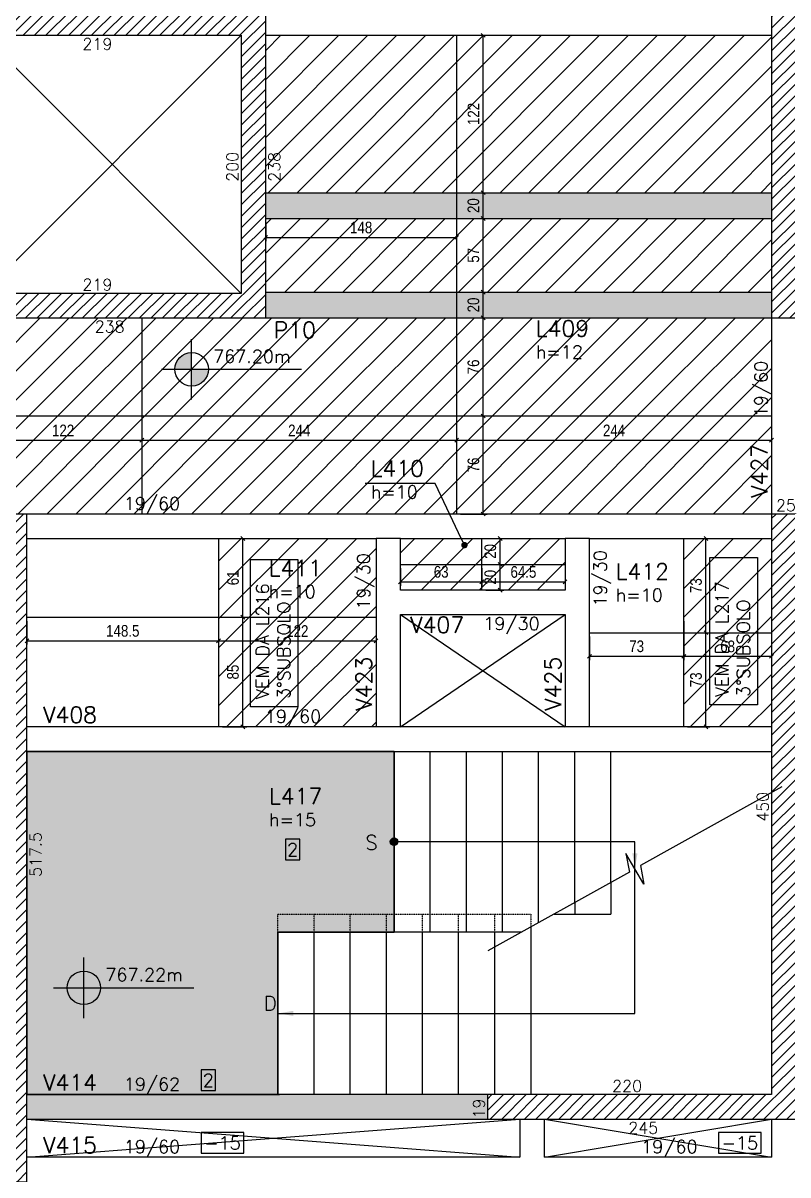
# Model space of a CAD drawing. Extents: x 1860 to 9314, y -614 to 3837.
# Drawn here: x 3631 to 4224, y 1354 to 2247 of the extents above; entities that cross this region are included whole.
import ezdxf
from ezdxf import colors
from ezdxf.entities.mleader import LeaderData, LeaderLine
from ezdxf.enums import TextEntityAlignment as Align
from ezdxf.math import Vec2, Vec3

# ---------------------------------------------------------------- set-up
doc = ezdxf.new("R2010")
doc.units = 0
doc.linetypes.add('DASHED', pattern=[0.75, 0.5, -0.25])
for name, color, linetype in [('COTA', 241, 'Continuous'), ('F-AUX', 2, 'Continuous'), ('F-AUX-RED', 1, 'Continuous'), ('F-COTAS', 106, 'Continuous'), ('F-DESNIVEL-1', 254, 'Continuous'), ('F-ESC-PROJ', 1, 'Continuous'), ('F-ESCADAS', 2, 'Continuous'), ('F-LAJES', 3, 'Continuous'), ('F-LAJES-DIM', 2, 'Continuous'), ('F-LAJES-NOME', 4, 'Continuous'), ('F-NÍVEL-PLANTA', 2, 'Continuous'), ('F-PILARES-DIM', 172, 'Continuous'), ('F-PILARES-HACH', 174, 'Continuous'), ('F-PILARES-NOME', 170, 'Continuous'), ('F-PILARES-S', 170, 'Continuous'), ('F-PILARES-V', 170, 'Continuous'), ('F-TEXTO', 6, 'Continuous'), ('F-TEXTO-YELLOW', 2, 'Continuous'), ('F-VIGAS', 3, 'Continuous'), ('F-VIGAS-DIM', 2, 'Continuous'), ('F-VIGAS-NOME', 4, 'Continuous'), ('F-VÃO', 1, 'Continuous'), ('Painéis', 200, 'Continuous')]:
    doc.layers.add(name, color=color, linetype=linetype)
doc.layers.add('F-DESNIVEL-3', color=254, linetype='Continuous', true_color=0xd5c7ff)
doc.layers.add('Hachura', color=251, linetype='Continuous', lineweight=9)
doc.styles.add('5385-ARQ-PB-BAS-PLA-TER-TORRE-A-106-TXT$0$R60-75', font='romans.shx', dxfattribs={"height": 0.1125})
doc.styles.add('COTA TECNICA-50', font='techl___.ttf', dxfattribs={"height": 9})
doc.styles.add('MCP', font='romans.shx')
doc.styles.add('ROMANS', font='romans.shx')
doc.styles.get("Standard").update_dxf_attribs({"font": 'arial.ttf'})
doc.dimstyles.new('COTA PAINEL-50', dxfattribs={"dimtxt": 9, "dimasz": 3, "dimexe": 3, "dimexo": 3, "dimgap": 3, "dimtad": 1, "dimdec": 1, "dimzin": 12, "dimdsep": 46, "dimtxsty": 'COTA TECNICA-50', "dimblk1": 'OBLIQUE', "dimblk2": 'OBLIQUE', "dimsah": 1, "dimcen": 0.9, "dimclrd": 4, "dimclre": 4, "dimclrt": 240, "dimadec": 1, "dimazin": 3, "dimtfac": 1, "dimtdec": 1, "dimtmove": 0, "dimatfit": 3, "dimfxl": 1, "dimtolj": 1, "dimtzin": 12, "dimarcsym": 0})
pattern_1 = [(45, (3615.476, 1372.732), (-4.419417, 4.419417), [])]

# ---------------------------------------------------------------- blocks, each defined once
blk = doc.blocks.new('*U215')
at = {"layer": 'F-LAJES-DIM', "color": 1}
blk.add_lwpolyline([(0, 0), (11, 0), (11, 16), (0, 16)], close=True, dxfattribs=at)
at = {"layer": 'F-LAJES-DIM', "style": 'MCP'}
blk.add_attdef('DIM', text='', height=10, dxfattribs=at).set_placement((5.5, 8), align=Align.MIDDLE_CENTER)
blk = doc.blocks.new('*U15')
at = {"layer": 'F-VIGAS-DIM', "color": 1}
blk.add_lwpolyline([(0, 0), (33, 0), (33, 16), (0, 16)], close=True, dxfattribs=at)
at = {"layer": 'F-VIGAS-DIM', "style": 'MCP'}
blk.add_attdef('DIM', text='', height=10, dxfattribs=at).set_placement((16.5, 8), align=Align.MIDDLE_CENTER)
blk = doc.blocks.new('*U204')
at = {"layer": 'F-VIGAS-DIM', "color": 1}
blk.add_lwpolyline([(0, 0), (11, 0), (11, 16), (0, 16)], close=True, dxfattribs=at)
at = {"layer": 'F-VIGAS-DIM', "style": 'MCP'}
blk.add_attdef('DIM', text='', height=10, dxfattribs=at).set_placement((5.5, 8), align=Align.MIDDLE_CENTER)
blk = doc.blocks.new('Nível - Planta')
at = {"layer": 'F-NÍVEL-PLANTA'}
h = blk.add_hatch(color=71, dxfattribs=at)
h.paths.add_polyline_path([(0, 0), (0, 0.26, 0.414214), (-0.26, 0)])
h.paths.add_polyline_path([(0.26, 0), (0, 0), (0, -0.26, 0.414214)])
for p, q in [((0, -0.469), (0, 0.469)), ((-0.469, 0), (1.704, 0))]:
    blk.add_line(p, q, dxfattribs=at)
blk.add_circle((0, 0), 0.26, dxfattribs=at)
at = {"layer": 'F-TEXTO', "color": 3, "style": 'MCP'}
blk.add_attdef('NÍVEL', (0.333, 0.102), '', height=0.2, dxfattribs=at)
blk = doc.blocks.new('_Dot')
at = {"color": 0, "linetype": 'ByBlock', "lineweight": -2}
blk.add_line((-0.5, 0), (-1, 0), dxfattribs=at)
at = {"color": 0, "linetype": 'ByBlock', "const_width": 0.5}
blk.add_lwpolyline([(-0.25, 0, 1), (0.25, 0, 1)], format="xyb", close=True, dxfattribs=at)
blk = doc.blocks.new('A$C17F06F62')
at = {"layer": 'F-AUX'}
h = blk.add_hatch(color=1, dxfattribs=at)
edge = h.paths.add_edge_path()
edge.add_arc((-72.5, 205.5), 3, 0, 360)
at = {"layer": 'F-AUX', "color": 1}
for points in [[(228.03, 248.11), (118.46, 187.04), (121.09, 172.66), (107.21, 196.37), (109.83, 181.98), (0.26, 120.91)], [(-162.5, 72.5), (114.15, 72.5), (114.15, 205.5), (-72.5, 205.5)]]:
    blk.add_lwpolyline(points, dxfattribs=at)
blk.add_circle((-72.5, 205.5), 3, dxfattribs=at)
for points in [[(112.15, 196.51), (114.15, 184.51), (116.15, 196.51)], [(-150.5, 70.5), (-162.5, 72.5), (-150.5, 74.5)]]:
    blk.add_solid(points, dxfattribs=at)
at = {"layer": 'F-ESC-PROJ', "linetype": 'DASHED', "ltscale": 0.25}
for p, q in [((-134.5, 149.5), (33.5, 149.5)), ((33.5, 149.5), (33.5, 139.44))]:
    blk.add_line(p, q, dxfattribs=at)
for points in [[(-162.5, 135.5), (-162.5, 149.5)], [(-162.5, 149.5), (-134.5, 149.5)], [(-134.5, 135.5), (-134.5, 149.5)], [(-106.5, 135.5), (-106.5, 149.5)], [(-78.5, 135.5), (-78.5, 149.5)], [(-50.5, 135.5), (-50.5, 149.5)], [(-22.5, 135.5), (-22.5, 149.5)], [(5.5, 135.5), (5.5, 149.5)]]:
    blk.add_lwpolyline(points, dxfattribs=at)
at = {"layer": 'F-ESCADAS', "linetype": 'Continuous'}
for p, q in [((-72.5, 135.5), (-72.5, 275.5)), ((-44.5, 135.5), (-44.5, 275.5)), ((-16.5, 135.5), (-16.5, 275.5)), ((11.5, 135.5), (11.5, 275.5)), ((39.5, 142.78), (39.5, 275.5)), ((67.5, 158.39), (67.5, 275.5)), ((95.5, 174), (95.5, 275.5))]:
    blk.add_line(p, q, dxfattribs=at)
for points in [[(95.5, 174), (95.5, 149.5)], [(67.5, 158.39), (67.5, 149.5)], [(51.55, 149.5), (95.5, 149.5)], [(-162.5, 9.5), (-162.5, 135.5)], [(26.43, 135.5), (-161.4, 135.5)], [(-134.5, 9.5), (-134.5, 135.5)], [(-106.5, 9.5), (-106.5, 135.5)], [(-78.5, 9.5), (-78.5, 135.5)], [(-50.5, 9.5), (-50.5, 135.5)], [(-22.5, 9.5), (-22.5, 135.5)], [(5.5, 9.5), (5.5, 135.5)], [(33.5, 139.44), (33.5, 9.5)]]:
    blk.add_lwpolyline(points, dxfattribs=at)
at = {"layer": 'F-TEXTO-YELLOW', "char_height": 11.25, "width": 61.3796, "style": '5385-ARQ-PB-BAS-PLA-TER-TORRE-A-106-TXT$0$R60-75'}
for s, insert, attachment_point in [('S', (-94.82, 210.53), 1), ('D', (-163.4, 85.95), 3)]:
    blk.add_mtext(s, dxfattribs=dict(at, insert=insert, attachment_point=attachment_point))
blk = doc.blocks.new('_Oblique')
at = {"color": 0, "linetype": 'ByBlock', "lineweight": -2}
blk.add_line((-0.5, -0.5), (0.5, 0.5), dxfattribs=at)
blk = doc.blocks.new('*D278')
at = {"layer": 'COTA', "color": 4, "lineweight": -2, "transparency": 16777216}
for p, q in [((3601.48, 1954.23), (3601.48, 1920.43)), ((3723.48, 1939.23), (3723.48, 1920.43)), ((3601.48, 1923.43), (3723.48, 1923.43))]:
    blk.add_line(p, q, dxfattribs=at)
at = {"layer": 'Defpoints', "color": 0, "transparency": 16777216}
for p in [(3601.48, 1957.23), (3723.48, 1942.23), (3723.48, 1923.43)]:
    blk.add_point(p, dxfattribs=at)
at = {"layer": 'COTA', "color": 4, "lineweight": -2, "transparency": 16777216, "xscale": 3, "yscale": 3, "zscale": 3, "rotation": 180}
blk.add_blockref('_Oblique', (3601.48, 1923.43), dxfattribs=at)
at = {"layer": 'COTA', "color": 4, "lineweight": -2, "transparency": 16777216, "xscale": 3, "yscale": 3, "zscale": 3}
blk.add_blockref('_Oblique', (3723.48, 1923.43), dxfattribs=at)
at = {"layer": 'COTA', "color": 240, "transparency": 16777216, "insert": (3662.48, 1930.99), "char_height": 9, "attachment_point": 5, "style": 'COTA TECNICA-50'}
blk.add_mtext('\\A1;122', dxfattribs=at)
blk = doc.blocks.new('*D279')
at = {"layer": 'COTA', "color": 4, "lineweight": -2, "transparency": 16777216}
for p, q in [((3723.48, 1939.23), (3723.48, 1920.43)), ((3967.48, 1939.23), (3967.48, 1920.43)), ((3723.48, 1923.43), (3967.48, 1923.43))]:
    blk.add_line(p, q, dxfattribs=at)
at = {"layer": 'Defpoints', "color": 0, "transparency": 16777216}
for p in [(3723.48, 1942.23), (3967.48, 1942.23), (3967.48, 1923.43)]:
    blk.add_point(p, dxfattribs=at)
at = {"layer": 'COTA', "color": 4, "lineweight": -2, "transparency": 16777216, "xscale": 3, "yscale": 3, "zscale": 3, "rotation": 180}
blk.add_blockref('_Oblique', (3723.48, 1923.43), dxfattribs=at)
at = {"layer": 'COTA', "color": 4, "lineweight": -2, "transparency": 16777216, "xscale": 3, "yscale": 3, "zscale": 3}
blk.add_blockref('_Oblique', (3967.48, 1923.43), dxfattribs=at)
at = {"layer": 'COTA', "color": 240, "transparency": 16777216, "insert": (3845.48, 1931), "char_height": 9, "attachment_point": 5, "style": 'COTA TECNICA-50'}
blk.add_mtext('\\A1;244', dxfattribs=at)
blk = doc.blocks.new('*D280')
at = {"layer": 'COTA', "color": 4, "lineweight": -2, "transparency": 16777216}
for p, q in [((3967.48, 1939.23), (3967.48, 1920.43)), ((4211.48, 1939.23), (4211.48, 1920.43)), ((3967.48, 1923.43), (4211.48, 1923.43))]:
    blk.add_line(p, q, dxfattribs=at)
at = {"layer": 'Defpoints', "color": 0, "transparency": 16777216}
for p in [(3967.48, 1942.23), (4211.48, 1942.23), (4211.48, 1923.43)]:
    blk.add_point(p, dxfattribs=at)
at = {"layer": 'COTA', "color": 4, "lineweight": -2, "transparency": 16777216, "xscale": 3, "yscale": 3, "zscale": 3, "rotation": 180}
blk.add_blockref('_Oblique', (3967.48, 1923.43), dxfattribs=at)
at = {"layer": 'COTA', "color": 4, "lineweight": -2, "transparency": 16777216, "xscale": 3, "yscale": 3, "zscale": 3}
blk.add_blockref('_Oblique', (4211.48, 1923.43), dxfattribs=at)
at = {"layer": 'COTA', "color": 240, "transparency": 16777216, "insert": (4089.48, 1931), "char_height": 9, "attachment_point": 5, "style": 'COTA TECNICA-50'}
blk.add_mtext('\\A1;244', dxfattribs=at)
blk = doc.blocks.new('*D281')
at = {"layer": 'COTA', "color": 4, "lineweight": -2, "transparency": 16777216}
for p, q in [((3970.48, 1942.23), (3991.08, 1942.23)), ((3988.08, 1866.23), (3988.08, 1942.23)), ((3970.48, 1866.23), (3991.08, 1866.23))]:
    blk.add_line(p, q, dxfattribs=at)
at = {"layer": 'Defpoints', "color": 0, "transparency": 16777216}
for p in [(3967.48, 1942.23), (3988.08, 1942.23), (3967.48, 1866.23)]:
    blk.add_point(p, dxfattribs=at)
at = {"layer": 'COTA', "color": 4, "lineweight": -2, "transparency": 16777216, "xscale": 3, "yscale": 3, "zscale": 3}
for p, rotation in [((3988.08, 1942.23), 90), ((3988.08, 1866.23), 270)]:
    blk.add_blockref('_Oblique', p, dxfattribs=dict(at, rotation=rotation))
at = {"layer": 'COTA', "color": 240, "transparency": 16777216, "insert": (3980.49, 1904.23), "char_height": 9, "attachment_point": 5, "rotation": 90, "style": 'COTA TECNICA-50'}
blk.add_mtext('\\A1;76', dxfattribs=at)
blk = doc.blocks.new('*D282')
at = {"layer": 'COTA', "color": 4, "lineweight": -2, "transparency": 16777216}
for p, q in [((3970.48, 2018.23), (3991.08, 2018.23)), ((3988.08, 1942.23), (3988.08, 2018.23)), ((3970.48, 1942.23), (3991.08, 1942.23))]:
    blk.add_line(p, q, dxfattribs=at)
at = {"layer": 'Defpoints', "color": 0, "transparency": 16777216}
for p in [(3967.48, 2018.23), (3988.08, 2018.23), (3967.48, 1942.23)]:
    blk.add_point(p, dxfattribs=at)
at = {"layer": 'COTA', "color": 4, "lineweight": -2, "transparency": 16777216, "xscale": 3, "yscale": 3, "zscale": 3}
for p, rotation in [((3988.08, 2018.23), 90), ((3988.08, 1942.23), 270)]:
    blk.add_blockref('_Oblique', p, dxfattribs=dict(at, rotation=rotation))
at = {"layer": 'COTA', "color": 240, "transparency": 16777216, "insert": (3980.49, 1980.23), "char_height": 9, "attachment_point": 5, "rotation": 90, "style": 'COTA TECNICA-50'}
blk.add_mtext('\\A1;76', dxfattribs=at)
blk = doc.blocks.new('*D283')
at = {"layer": 'COTA', "color": 4, "lineweight": -2, "transparency": 16777216}
for p, q in [((3970.48, 2038.23), (3991.08, 2038.23)), ((3988.08, 2018.23), (3988.08, 2038.23)), ((3970.48, 2018.23), (3991.08, 2018.23))]:
    blk.add_line(p, q, dxfattribs=at)
at = {"layer": 'Defpoints', "color": 0, "transparency": 16777216}
for p in [(3967.48, 2038.23), (3988.08, 2038.23), (3967.48, 2018.23)]:
    blk.add_point(p, dxfattribs=at)
at = {"layer": 'COTA', "color": 4, "lineweight": -2, "transparency": 16777216, "xscale": 3, "yscale": 3, "zscale": 3}
for p, rotation in [((3988.08, 2038.23), 90), ((3988.08, 2018.23), 270)]:
    blk.add_blockref('_Oblique', p, dxfattribs=dict(at, rotation=rotation))
at = {"layer": 'COTA', "color": 240, "transparency": 16777216, "insert": (3980.49, 2028.23), "char_height": 9, "attachment_point": 5, "rotation": 90, "style": 'COTA TECNICA-50'}
blk.add_mtext('\\A1;20', dxfattribs=at)
blk = doc.blocks.new('*D284')
at = {"layer": 'COTA', "color": 4, "lineweight": -2, "transparency": 16777216}
for p, q in [((3970.48, 2095.23), (3991.08, 2095.23)), ((3988.08, 2038.23), (3988.08, 2095.23)), ((3970.48, 2038.23), (3991.08, 2038.23))]:
    blk.add_line(p, q, dxfattribs=at)
at = {"layer": 'Defpoints', "color": 0, "transparency": 16777216}
for p in [(3967.48, 2095.23), (3988.08, 2095.23), (3967.48, 2038.23)]:
    blk.add_point(p, dxfattribs=at)
at = {"layer": 'COTA', "color": 4, "lineweight": -2, "transparency": 16777216, "xscale": 3, "yscale": 3, "zscale": 3}
for p, rotation in [((3988.08, 2095.23), 90), ((3988.08, 2038.23), 270)]:
    blk.add_blockref('_Oblique', p, dxfattribs=dict(at, rotation=rotation))
at = {"layer": 'COTA', "color": 240, "transparency": 16777216, "insert": (3980.48, 2066.73), "char_height": 9, "attachment_point": 5, "rotation": 90, "style": 'COTA TECNICA-50'}
blk.add_mtext('\\A1;57', dxfattribs=at)
blk = doc.blocks.new('*D285')
at = {"layer": 'COTA', "color": 4, "lineweight": -2, "transparency": 16777216}
for p, q in [((3970.48, 2115.23), (3991.08, 2115.23)), ((3988.08, 2095.23), (3988.08, 2115.23)), ((3970.48, 2095.23), (3991.08, 2095.23))]:
    blk.add_line(p, q, dxfattribs=at)
at = {"layer": 'Defpoints', "color": 0, "transparency": 16777216}
for p in [(3967.48, 2115.23), (3988.08, 2115.23), (3967.48, 2095.23)]:
    blk.add_point(p, dxfattribs=at)
at = {"layer": 'COTA', "color": 4, "lineweight": -2, "transparency": 16777216, "xscale": 3, "yscale": 3, "zscale": 3}
for p, rotation in [((3988.08, 2115.23), 90), ((3988.08, 2095.23), 270)]:
    blk.add_blockref('_Oblique', p, dxfattribs=dict(at, rotation=rotation))
at = {"layer": 'COTA', "color": 240, "transparency": 16777216, "insert": (3980.49, 2105.23), "char_height": 9, "attachment_point": 5, "rotation": 90, "style": 'COTA TECNICA-50'}
blk.add_mtext('\\A1;20', dxfattribs=at)
blk = doc.blocks.new('*D286')
at = {"layer": 'COTA', "color": 4, "lineweight": -2, "transparency": 16777216}
for p, q in [((3970.48, 2237.23), (3991.08, 2237.23)), ((3988.08, 2115.23), (3988.08, 2237.23)), ((3970.48, 2115.23), (3991.08, 2115.23))]:
    blk.add_line(p, q, dxfattribs=at)
at = {"layer": 'Defpoints', "color": 0, "transparency": 16777216}
for p in [(3967.48, 2237.23), (3988.08, 2237.23), (3967.48, 2115.23)]:
    blk.add_point(p, dxfattribs=at)
at = {"layer": 'COTA', "color": 4, "lineweight": -2, "transparency": 16777216, "xscale": 3, "yscale": 3, "zscale": 3}
for p, rotation in [((3988.08, 2237.23), 90), ((3988.08, 2115.23), 270)]:
    blk.add_blockref('_Oblique', p, dxfattribs=dict(at, rotation=rotation))
at = {"layer": 'COTA', "color": 240, "transparency": 16777216, "insert": (3980.53, 2176.23), "char_height": 9, "attachment_point": 5, "rotation": 90, "style": 'COTA TECNICA-50'}
blk.add_mtext('\\A1;122', dxfattribs=at)
blk = doc.blocks.new('*D287')
at = {"layer": 'COTA', "color": 4, "lineweight": -2, "transparency": 16777216}
for p, q in [((3819.48, 2092.23), (3819.48, 2077.65)), ((3967.48, 2092.23), (3967.48, 2077.65)), ((3819.48, 2080.65), (3967.48, 2080.65))]:
    blk.add_line(p, q, dxfattribs=at)
at = {"layer": 'Defpoints', "color": 0, "transparency": 16777216}
for p in [(3819.48, 2095.23), (3967.48, 2095.23), (3967.48, 2080.65)]:
    blk.add_point(p, dxfattribs=at)
at = {"layer": 'COTA', "color": 4, "lineweight": -2, "transparency": 16777216, "xscale": 3, "yscale": 3, "zscale": 3, "rotation": 180}
blk.add_blockref('_Oblique', (3819.48, 2080.65), dxfattribs=at)
at = {"layer": 'COTA', "color": 4, "lineweight": -2, "transparency": 16777216, "xscale": 3, "yscale": 3, "zscale": 3}
blk.add_blockref('_Oblique', (3967.48, 2080.65), dxfattribs=at)
at = {"layer": 'COTA', "color": 240, "transparency": 16777216, "insert": (3893.48, 2088.23), "char_height": 9, "attachment_point": 5, "style": 'COTA TECNICA-50'}
blk.add_mtext('\\A1;148', dxfattribs=at)
blk = doc.blocks.new('*D288')
at = {"layer": 'COTA', "color": 4, "lineweight": -2, "transparency": 16777216}
for p, q in [((3634.48, 1783.23), (3634.48, 1764.98)), ((3782.98, 1783.23), (3782.98, 1764.98)), ((3634.48, 1767.98), (3782.98, 1767.98))]:
    blk.add_line(p, q, dxfattribs=at)
at = {"layer": 'Defpoints', "color": 0, "transparency": 16777216}
for p in [(3634.48, 1786.23), (3782.98, 1786.23), (3782.98, 1767.98)]:
    blk.add_point(p, dxfattribs=at)
at = {"layer": 'COTA', "color": 4, "lineweight": -2, "transparency": 16777216, "xscale": 3, "yscale": 3, "zscale": 3, "rotation": 180}
blk.add_blockref('_Oblique', (3634.48, 1767.98), dxfattribs=at)
at = {"layer": 'COTA', "color": 4, "lineweight": -2, "transparency": 16777216, "xscale": 3, "yscale": 3, "zscale": 3}
blk.add_blockref('_Oblique', (3782.98, 1767.98), dxfattribs=at)
at = {"layer": 'COTA', "color": 240, "transparency": 16777216, "insert": (3708.73, 1775.6), "char_height": 9, "attachment_point": 5, "style": 'COTA TECNICA-50'}
blk.add_mtext('\\A1;148.5', dxfattribs=at)
blk = doc.blocks.new('*D289')
at = {"layer": 'COTA', "color": 4, "lineweight": -2, "transparency": 16777216}
for p, q in [((3782.98, 1783.23), (3782.98, 1764.98)), ((3904.98, 1783.23), (3904.98, 1764.98)), ((3782.98, 1767.98), (3904.98, 1767.98))]:
    blk.add_line(p, q, dxfattribs=at)
at = {"layer": 'Defpoints', "color": 0, "transparency": 16777216}
for p in [(3782.98, 1786.23), (3904.98, 1786.23), (3904.98, 1767.98)]:
    blk.add_point(p, dxfattribs=at)
at = {"layer": 'COTA', "color": 4, "lineweight": -2, "transparency": 16777216, "xscale": 3, "yscale": 3, "zscale": 3, "rotation": 180}
blk.add_blockref('_Oblique', (3782.98, 1767.98), dxfattribs=at)
at = {"layer": 'COTA', "color": 4, "lineweight": -2, "transparency": 16777216, "xscale": 3, "yscale": 3, "zscale": 3}
blk.add_blockref('_Oblique', (3904.98, 1767.98), dxfattribs=at)
at = {"layer": 'COTA', "color": 240, "transparency": 16777216, "insert": (3843.98, 1775.53), "char_height": 9, "attachment_point": 5, "style": 'COTA TECNICA-50'}
blk.add_mtext('\\A1;122', dxfattribs=at)
blk = doc.blocks.new('*D290')
at = {"layer": 'COTA', "color": 4, "lineweight": -2, "transparency": 16777216}
for p, q in [((3785.98, 1786.23), (3804.74, 1786.23)), ((3801.74, 1701.23), (3801.74, 1786.23)), ((3785.98, 1701.23), (3804.74, 1701.23))]:
    blk.add_line(p, q, dxfattribs=at)
at = {"layer": 'Defpoints', "color": 0, "transparency": 16777216}
for p in [(3782.98, 1786.23), (3801.74, 1786.23), (3782.98, 1701.23)]:
    blk.add_point(p, dxfattribs=at)
at = {"layer": 'COTA', "color": 4, "lineweight": -2, "transparency": 16777216, "xscale": 3, "yscale": 3, "zscale": 3}
for p, rotation in [((3801.74, 1786.23), 90), ((3801.74, 1701.23), 270)]:
    blk.add_blockref('_Oblique', p, dxfattribs=dict(at, rotation=rotation))
at = {"layer": 'COTA', "color": 240, "transparency": 16777216, "insert": (3794.12, 1743.73), "char_height": 9, "attachment_point": 5, "rotation": 90, "style": 'COTA TECNICA-50'}
blk.add_mtext('\\A1;85', dxfattribs=at)
blk = doc.blocks.new('*D291')
at = {"layer": 'COTA', "color": 4, "lineweight": -2, "transparency": 16777216}
for p, q in [((3785.98, 1847.23), (3804.74, 1847.23)), ((3801.74, 1786.23), (3801.74, 1847.23)), ((3785.98, 1786.23), (3804.74, 1786.23))]:
    blk.add_line(p, q, dxfattribs=at)
at = {"layer": 'Defpoints', "color": 0, "transparency": 16777216}
for p in [(3782.98, 1847.23), (3801.74, 1847.23), (3782.98, 1786.23)]:
    blk.add_point(p, dxfattribs=at)
at = {"layer": 'COTA', "color": 4, "lineweight": -2, "transparency": 16777216, "xscale": 3, "yscale": 3, "zscale": 3}
for p, rotation in [((3801.74, 1847.23), 90), ((3801.74, 1786.23), 270)]:
    blk.add_blockref('_Oblique', p, dxfattribs=dict(at, rotation=rotation))
at = {"layer": 'COTA', "color": 240, "transparency": 16777216, "insert": (3794.15, 1816.73), "char_height": 9, "attachment_point": 5, "rotation": 90, "style": 'COTA TECNICA-50'}
blk.add_mtext('\\A1;61', dxfattribs=at)
blk = doc.blocks.new('*D292')
at = {"layer": 'COTA', "color": 4, "lineweight": -2, "transparency": 16777216}
for p, q in [((4070.48, 1771.23), (4070.48, 1752.98)), ((4143.48, 1771.23), (4143.48, 1752.98)), ((4070.48, 1755.98), (4143.48, 1755.98))]:
    blk.add_line(p, q, dxfattribs=at)
at = {"layer": 'Defpoints', "color": 0, "transparency": 16777216}
for p in [(4070.48, 1774.23), (4143.48, 1774.23), (4143.48, 1755.98)]:
    blk.add_point(p, dxfattribs=at)
at = {"layer": 'COTA', "color": 4, "lineweight": -2, "transparency": 16777216, "xscale": 3, "yscale": 3, "zscale": 3, "rotation": 180}
blk.add_blockref('_Oblique', (4070.48, 1755.98), dxfattribs=at)
at = {"layer": 'COTA', "color": 4, "lineweight": -2, "transparency": 16777216, "xscale": 3, "yscale": 3, "zscale": 3}
blk.add_blockref('_Oblique', (4143.48, 1755.98), dxfattribs=at)
at = {"layer": 'COTA', "color": 240, "transparency": 16777216, "insert": (4106.98, 1763.68), "char_height": 9, "attachment_point": 5, "style": 'COTA TECNICA-50'}
blk.add_mtext('\\A1;73', dxfattribs=at)
blk = doc.blocks.new('*D293')
at = {"layer": 'COTA', "color": 4, "lineweight": -2, "transparency": 16777216}
for p, q in [((4143.48, 1783.23), (4143.48, 1752.98)), ((4211.48, 1771.23), (4211.48, 1752.98)), ((4143.48, 1755.98), (4211.48, 1755.98))]:
    blk.add_line(p, q, dxfattribs=at)
at = {"layer": 'Defpoints', "color": 0, "transparency": 16777216}
for p in [(4143.48, 1786.23), (4211.48, 1774.23), (4211.48, 1755.98)]:
    blk.add_point(p, dxfattribs=at)
at = {"layer": 'COTA', "color": 4, "lineweight": -2, "transparency": 16777216, "xscale": 3, "yscale": 3, "zscale": 3, "rotation": 180}
blk.add_blockref('_Oblique', (4143.48, 1755.98), dxfattribs=at)
at = {"layer": 'COTA', "color": 4, "lineweight": -2, "transparency": 16777216, "xscale": 3, "yscale": 3, "zscale": 3}
blk.add_blockref('_Oblique', (4211.48, 1755.98), dxfattribs=at)
at = {"layer": 'COTA', "color": 240, "transparency": 16777216, "insert": (4177.48, 1763.59), "char_height": 9, "attachment_point": 5, "style": 'COTA TECNICA-50'}
blk.add_mtext('\\A1;68', dxfattribs=at)
blk = doc.blocks.new('*D294')
at = {"layer": 'COTA', "color": 4, "lineweight": -2, "transparency": 16777216}
for p, q in [((4146.48, 1774.23), (4163.71, 1774.23)), ((4160.71, 1701.23), (4160.71, 1774.23)), ((4146.48, 1701.23), (4163.71, 1701.23))]:
    blk.add_line(p, q, dxfattribs=at)
at = {"layer": 'Defpoints', "color": 0, "transparency": 16777216}
for p in [(4143.48, 1774.23), (4160.71, 1774.23), (4143.48, 1701.23)]:
    blk.add_point(p, dxfattribs=at)
at = {"layer": 'COTA', "color": 4, "lineweight": -2, "transparency": 16777216, "xscale": 3, "yscale": 3, "zscale": 3}
for p, rotation in [((4160.71, 1774.23), 90), ((4160.71, 1701.23), 270)]:
    blk.add_blockref('_Oblique', p, dxfattribs=dict(at, rotation=rotation))
at = {"layer": 'COTA', "color": 240, "transparency": 16777216, "insert": (4153.01, 1737.73), "char_height": 9, "attachment_point": 5, "rotation": 90, "style": 'COTA TECNICA-50'}
blk.add_mtext('\\A1;73', dxfattribs=at)
blk = doc.blocks.new('*D295')
at = {"layer": 'COTA', "color": 4, "lineweight": -2, "transparency": 16777216}
for p, q in [((4146.48, 1847.23), (4163.71, 1847.23)), ((4160.71, 1774.23), (4160.71, 1847.23)), ((4146.48, 1774.23), (4163.71, 1774.23))]:
    blk.add_line(p, q, dxfattribs=at)
at = {"layer": 'Defpoints', "color": 0, "transparency": 16777216}
for p in [(4143.48, 1847.23), (4160.71, 1847.23), (4143.48, 1774.23)]:
    blk.add_point(p, dxfattribs=at)
at = {"layer": 'COTA', "color": 4, "lineweight": -2, "transparency": 16777216, "xscale": 3, "yscale": 3, "zscale": 3}
for p, rotation in [((4160.71, 1847.23), 90), ((4160.71, 1774.23), 270)]:
    blk.add_blockref('_Oblique', p, dxfattribs=dict(at, rotation=rotation))
at = {"layer": 'COTA', "color": 240, "transparency": 16777216, "insert": (4153.01, 1810.73), "char_height": 9, "attachment_point": 5, "rotation": 90, "style": 'COTA TECNICA-50'}
blk.add_mtext('\\A1;73', dxfattribs=at)
blk = doc.blocks.new('*D296')
at = {"layer": 'COTA', "color": 4, "lineweight": -2, "transparency": 16777216}
for p, q in [((3923.98, 1824.23), (3923.98, 1810.68)), ((3986.98, 1824.23), (3986.98, 1810.68)), ((3923.98, 1813.68), (3986.98, 1813.68))]:
    blk.add_line(p, q, dxfattribs=at)
at = {"layer": 'Defpoints', "color": 0, "transparency": 16777216}
for p in [(3923.98, 1827.23), (3986.98, 1827.23), (3986.98, 1813.68)]:
    blk.add_point(p, dxfattribs=at)
at = {"layer": 'COTA', "color": 4, "lineweight": -2, "transparency": 16777216, "xscale": 3, "yscale": 3, "zscale": 3, "rotation": 180}
blk.add_blockref('_Oblique', (3923.98, 1813.68), dxfattribs=at)
at = {"layer": 'COTA', "color": 4, "lineweight": -2, "transparency": 16777216, "xscale": 3, "yscale": 3, "zscale": 3}
blk.add_blockref('_Oblique', (3986.98, 1813.68), dxfattribs=at)
at = {"layer": 'COTA', "color": 240, "transparency": 16777216, "insert": (3955.48, 1821.38), "char_height": 9, "attachment_point": 5, "style": 'COTA TECNICA-50'}
blk.add_mtext('\\A1;63', dxfattribs=at)
blk = doc.blocks.new('*D297')
at = {"layer": 'COTA', "color": 4, "lineweight": -2, "transparency": 16777216}
for p, q in [((3986.98, 1824.23), (3986.98, 1810.68)), ((4051.48, 1824.23), (4051.48, 1810.68)), ((3986.98, 1813.68), (4051.48, 1813.68))]:
    blk.add_line(p, q, dxfattribs=at)
at = {"layer": 'Defpoints', "color": 0, "transparency": 16777216}
for p in [(3986.98, 1827.23), (4051.48, 1827.23), (4051.48, 1813.68)]:
    blk.add_point(p, dxfattribs=at)
at = {"layer": 'COTA', "color": 4, "lineweight": -2, "transparency": 16777216, "xscale": 3, "yscale": 3, "zscale": 3, "rotation": 180}
blk.add_blockref('_Oblique', (3986.98, 1813.68), dxfattribs=at)
at = {"layer": 'COTA', "color": 4, "lineweight": -2, "transparency": 16777216, "xscale": 3, "yscale": 3, "zscale": 3}
blk.add_blockref('_Oblique', (4051.48, 1813.68), dxfattribs=at)
at = {"layer": 'COTA', "color": 240, "transparency": 16777216, "insert": (4019.23, 1821.28), "char_height": 9, "attachment_point": 5, "style": 'COTA TECNICA-50'}
blk.add_mtext('\\A1;64.5', dxfattribs=at)
blk = doc.blocks.new('*D298')
at = {"layer": 'COTA', "color": 4, "lineweight": -2, "transparency": 16777216}
for p, q in [((3990.73, 1827.23), (4004.15, 1827.23)), ((4001.15, 1807.23), (4001.15, 1827.23)), ((3989.98, 1807.23), (4004.15, 1807.23))]:
    blk.add_line(p, q, dxfattribs=at)
at = {"layer": 'Defpoints', "color": 0, "transparency": 16777216}
for p in [(3987.73, 1827.23), (4001.15, 1827.23), (3986.98, 1807.23)]:
    blk.add_point(p, dxfattribs=at)
at = {"layer": 'COTA', "color": 4, "lineweight": -2, "transparency": 16777216, "xscale": 3, "yscale": 3, "zscale": 3}
for p, rotation in [((4001.15, 1827.23), 90), ((4001.15, 1807.23), 270)]:
    blk.add_blockref('_Oblique', p, dxfattribs=dict(at, rotation=rotation))
at = {"layer": 'COTA', "color": 240, "transparency": 16777216, "insert": (3993.56, 1817.23), "char_height": 9, "attachment_point": 5, "rotation": 90, "style": 'COTA TECNICA-50'}
blk.add_mtext('\\A1;20', dxfattribs=at)
blk = doc.blocks.new('*D299')
at = {"layer": 'COTA', "color": 4, "lineweight": -2, "transparency": 16777216}
for p, q in [((3989.98, 1847.23), (4004.15, 1847.23)), ((4001.15, 1827.23), (4001.15, 1847.23)), ((3990.73, 1827.23), (4004.15, 1827.23))]:
    blk.add_line(p, q, dxfattribs=at)
at = {"layer": 'Defpoints', "color": 0, "transparency": 16777216}
for p in [(3986.98, 1847.23), (4001.15, 1847.23), (3987.73, 1827.23)]:
    blk.add_point(p, dxfattribs=at)
at = {"layer": 'COTA', "color": 4, "lineweight": -2, "transparency": 16777216, "xscale": 3, "yscale": 3, "zscale": 3}
for p, rotation in [((4001.15, 1847.23), 90), ((4001.15, 1827.23), 270)]:
    blk.add_blockref('_Oblique', p, dxfattribs=dict(at, rotation=rotation))
at = {"layer": 'COTA', "color": 240, "transparency": 16777216, "insert": (3993.56, 1837.23), "char_height": 9, "attachment_point": 5, "rotation": 90, "style": 'COTA TECNICA-50'}
blk.add_mtext('\\A1;20', dxfattribs=at)

msp = doc.modelspace()

# ---------------------------------------------------------------- hatches: boundary and pattern name
at = {"layer": 'F-DESNIVEL-3', "linetype": 'Continuous'}
h = msp.add_hatch(color=256, dxfattribs=at)
h.dxf.hatch_style = 1
h.paths.add_polyline_path([(3828.98, 1542.23), (3918.98, 1542.23), (3918.98, 1682.23), (3914.48, 1682.23), (3634.48, 1682.23), (3634.48, 1416.23), (3828.97, 1416.23)])
at = {"layer": 'F-PILARES-HACH', "linetype": 'Continuous'}
h = msp.add_hatch(dxfattribs=at)
h.set_pattern_fill('ANSI31', color=256, scale=50, style=0)
h.set_pattern_definition(pattern_1)
h.paths.add_polyline_path([(3819.48, 2018.23), (3819.48, 2256.23), (3581.48, 2256.23), (3581.48, 2237.23), (3800.48, 2237.23), (3800.48, 2037.23), (3581.48, 2037.23), (3581.48, 2018.23)], flags=16)
h = msp.add_hatch(dxfattribs=at)
h.set_pattern_fill('ANSI31', color=256, scale=50, style=0)
h.set_pattern_definition(pattern_1)
h.paths.add_polyline_path([(4211.48, 2018.23), (4230.48, 2018.23), (4230.48, 2256.23), (4211.48, 2256.23)], flags=16)
h = msp.add_hatch(dxfattribs=at)
h.set_pattern_fill('ANSI31', color=256, scale=50, style=0)
h.set_pattern_definition(pattern_1)
h.paths.add_polyline_path([(3634.48, 1348.73), (3634.48, 1866.23), (3615.48, 1866.23), (3615.48, 1372.73), (3396.48, 1372.73), (3396.48, 1348.73)], flags=16)
h = msp.add_hatch(dxfattribs=at)
h.set_pattern_fill('ANSI31', color=256, scale=50, style=0)
h.set_pattern_definition(pattern_1)
h.paths.add_polyline_path([(4230.48, 1397.23), (4230.48, 1866.23), (4211.48, 1866.23), (4211.48, 1416.23), (3991.48, 1416.23), (3991.48, 1397.23)], flags=16)
at = {"layer": 'Hachura', "linetype": 'ByBlock'}
h = msp.add_hatch(dxfattribs=at)
h.set_pattern_fill('ANSI31', color=256, scale=5)
h.set_pattern_definition([(45, (-244.971, 373.657), (-11.22532, 11.22532), [])])
h.paths.add_polyline_path([(3967.48, 2018.23), (3967.48, 1942.23), (4211.48, 1942.23), (4211.48, 2018.23)])
h.paths.add_polyline_path([(3967.48, 1941.73), (3967.48, 1866.23), (4064.98, 1866.23), (4211.48, 1866.23), (4211.48, 1941.73)])
h.paths.add_polyline_path([(3880.98, 1866.23), (3967.48, 1866.23), (3967.48, 1941.73), (3723.48, 1941.73), (3723.48, 1866.23)])
h.paths.add_polyline_path([(3967.48, 1942.23), (3967.48, 2018.23), (3819.48, 2018.23), (3723.48, 2018.23), (3723.48, 1942.23)])
h.paths.add_polyline_path([(3723.48, 1942.23), (3723.48, 2018.23), (3601.48, 2018.23), (3601.48, 1942.23)])
h.paths.add_polyline_path([(3723.48, 1866.23), (3723.48, 1941.73), (3601.48, 1941.73), (3601.48, 1866.23), (3615.48, 1866.23), (3634.48, 1866.23)])
h.paths.add_polyline_path([(3415.48, 1941.73), (3415.48, 1866.23), (3601.48, 1866.23), (3601.48, 1941.73)])
h.paths.add_polyline_path([(3601.48, 1942.23), (3601.48, 2018.23), (3581.48, 2018.23), (3415.48, 2018.23), (3415.48, 1942.23)])
h.paths.add_polyline_path([(3498.48, 2037.23), (3581.48, 2037.23), (3581.48, 2114.73), (3498.48, 2114.73)])
h.paths.add_polyline_path([(3415.48, 2114.73), (3415.48, 2037.23), (3498.48, 2037.23), (3498.48, 2114.73)])
h.paths.add_polyline_path([(3498.48, 2115.23), (3498.48, 2237.23), (3415.48, 2237.23), (3415.48, 2115.23)])
h.paths.add_polyline_path([(3498.48, 2115.23), (3581.48, 2115.23), (3581.48, 2237.23), (3498.48, 2237.23)])
h = msp.add_hatch(dxfattribs=at)
h.set_pattern_fill('ANSI31', color=256, scale=5)
h.paths.add_polyline_path([(3967.48, 2038.23), (3967.48, 2095.23), (3819.48, 2095.23), (3819.48, 2038.23)])
h.paths.add_polyline_path([(3967.48, 2095.23), (3967.48, 2038.23), (4211.48, 2038.23), (4211.48, 2095.23)])
h.paths.add_polyline_path([(4211.48, 2115.23), (4211.48, 2237.23), (3967.48, 2237.23), (3967.48, 2115.23)])
h.paths.add_polyline_path([(3819.48, 2115.23), (3967.48, 2115.23), (3967.48, 2237.23), (3819.48, 2237.23)])
h = msp.add_hatch(color=256, dxfattribs=at)
h.dxf.hatch_style = 1
h.paths.add_polyline_path([(3967.48, 2095.23), (3967.48, 2115.23), (3819.48, 2115.23), (3819.48, 2095.23)])
h.paths.add_polyline_path([(3967.48, 2115.23), (3967.48, 2095.23), (4211.48, 2095.23), (4211.48, 2115.23)])
h.paths.add_polyline_path([(3967.48, 2038.23), (3967.48, 2018.23), (4211.48, 2018.23), (4211.48, 2038.23)])
h.paths.add_polyline_path([(3819.48, 2038.23), (3819.48, 2018.23), (3967.48, 2018.23), (3967.48, 2038.23)])
h = msp.add_hatch(dxfattribs=at)
h.set_pattern_fill('ANSI31', color=256, scale=5)
h.paths.add_polyline_path([(3782.98, 1847.23), (3782.98, 1786.23), (3904.98, 1786.23), (3904.98, 1797.73), (3904.98, 1847.23)])
h.paths.add_polyline_path([(3782.98, 1786.23), (3782.98, 1701.23), (3904.98, 1701.23), (3904.98, 1786.23)])
h.paths.add_polyline_path([(3923.98, 1827.23), (3923.98, 1807.23), (3986.98, 1807.23), (3986.98, 1827.23)])
h.paths.add_polyline_path([(3986.98, 1827.23), (3986.98, 1807.23), (4051.48, 1807.23), (4051.48, 1827.23)])
h.paths.add_polyline_path([(4051.48, 1827.23), (4051.48, 1847.23), (3986.98, 1847.23), (3986.98, 1827.23)])
h.paths.add_polyline_path([(3923.98, 1847.23), (3923.98, 1827.23), (3986.98, 1827.23), (3986.98, 1847.23)])
h = msp.add_hatch(dxfattribs=at)
h.set_pattern_fill('ANSI31', color=256, scale=5)
h.paths.add_polyline_path([(4211.48, 1847.23), (4143.48, 1847.23), (4143.48, 1774.23), (4211.48, 1774.23)])
h.paths.add_polyline_path([(4211.48, 1774.23), (4143.48, 1774.23), (4143.48, 1701.23), (4211.48, 1701.23)])

# ---------------------------------------------------------------- linework, layer by layer
at = {"layer": 'COTA'}
for points in [[(3807.64, 1716.81), (3807.64, 1830.95), (3844.51, 1830.95), (3844.51, 1716.81)], [(4163.79, 1718.44), (4163.79, 1832.58), (4200.66, 1832.58), (4200.66, 1718.44)]]:
    msp.add_lwpolyline(points, close=True, dxfattribs=at)
at = {"layer": 'F-DESNIVEL-1'}
msp.add_lwpolyline([(3828.98, 1416.23), (3828.98, 1542.23), (3918.98, 1542.23), (3918.98, 1682.23), (3634.48, 1682.23), (3634.48, 1416.23), (3830.08, 1416.23)], dxfattribs=at)
at = {"layer": 'F-DESNIVEL-3', "linetype": 'Continuous'}
for points in [[(3634.48, 1416.23), (3634.48, 1682.23), (3634.48, 1416.23)], [(3634.48, 1682.23), (3914.48, 1682.23), (3634.48, 1682.23)], [(3914.48, 1682.23), (3915.98, 1682.23), (3914.48, 1682.23)], [(3634.58, 1416.23), (3634.58, 1397.23), (3991.38, 1397.23)], [(3634.58, 1416.23), (3991.38, 1397.23), (3991.38, 1416.23)], [(3634.58, 1416.23), (3991.38, 1416.23), (3634.58, 1416.23)]]:
    msp.add_solid(points, dxfattribs=at)
at = {"layer": 'F-LAJES'}
msp.add_lwpolyline([(3634.48, 1416.23), (3634.48, 1682.23), (3918.98, 1682.23), (3918.98, 1542.23), (3828.98, 1542.23), (3828.98, 1416.23), (3634.48, 1416.23)], dxfattribs=at)
at = {"layer": 'F-PILARES-S', "linetype": 'Continuous'}
for points in [[(3819.48, 2018.23), (3819.48, 2256.23), (3581.48, 2256.23), (3581.48, 2237.23), (3800.48, 2237.23), (3800.48, 2037.23), (3581.48, 2037.23), (3581.48, 2018.23), (3819.48, 2018.23)], [(4211.48, 2018.23), (4230.48, 2018.23), (4230.48, 2256.23), (4211.48, 2256.23), (4211.48, 2018.23)], [(3634.48, 1348.73), (3634.48, 1866.23), (3615.48, 1866.23), (3615.48, 1372.73), (3396.48, 1372.73), (3396.48, 1348.73), (3634.48, 1348.73)]]:
    msp.add_lwpolyline(points, dxfattribs=at)
at = {"layer": 'F-PILARES-V', "linetype": 'Continuous'}
msp.add_lwpolyline([(4230.48, 1397.23), (4230.48, 1866.23), (4211.48, 1866.23), (4211.48, 1416.23), (3991.48, 1416.23), (3991.48, 1397.23), (4230.48, 1397.23)], dxfattribs=at)
at = {"layer": 'F-VIGAS'}
for points in [[(3819.48, 2237.23), (4211.48, 2237.23)], [(4211.48, 2018.23), (4211.48, 1866.23)], [(3914.48, 1866.23), (3634.48, 1866.23)], [(4060.98, 1866.23), (3914.48, 1866.23)], [(4211.48, 1866.23), (4060.98, 1866.23)], [(3634.48, 1847.23), (3904.98, 1847.23)], [(3904.98, 1847.23), (3904.98, 1797.73)], [(3923.98, 1847.23), (3904.98, 1847.23)], [(3923.98, 1847.23), (4051.48, 1847.23)], [(3923.98, 1807.23), (3923.98, 1847.23)], [(4051.48, 1847.23), (4051.48, 1807.23)], [(4070.48, 1847.23), (4051.48, 1847.23)], [(4070.48, 1847.23), (4211.48, 1847.23)], [(4070.48, 1797.73), (4070.48, 1847.23)], [(4051.48, 1807.23), (3923.98, 1807.23)], [(3904.98, 1797.73), (3904.98, 1701.23)], [(4070.48, 1701.23), (4070.48, 1797.73)], [(3923.98, 1788.23), (4051.48, 1788.23)], [(3923.98, 1701.23), (3923.98, 1788.23)], [(4051.48, 1788.23), (4051.48, 1701.23)], [(3904.98, 1701.23), (3634.48, 1701.23)], [(3923.98, 1701.23), (3904.98, 1701.23)], [(4051.48, 1701.23), (3923.98, 1701.23)], [(4070.48, 1701.23), (4051.48, 1701.23)], [(4211.48, 1701.23), (4070.48, 1701.23)], [(3634.48, 1682.23), (3914.48, 1682.23)], [(3914.48, 1682.23), (4060.98, 1682.23)], [(4060.98, 1682.23), (4211.48, 1682.23)], [(3991.48, 1416.23), (3634.48, 1416.23)], [(3634.48, 1397.23), (3991.48, 1397.23)], [(4016.48, 1397.23), (4016.48, 1367.73)], [(4035.48, 1367.73), (4035.48, 1397.23)], [(4211.48, 1397.23), (4211.48, 1367.73)], [(4016.48, 1367.73), (3634.48, 1367.73)], [(4211.48, 1367.73), (4035.48, 1367.73)]]:
    msp.add_lwpolyline(points, dxfattribs=at)
at = {"layer": 'F-VÃO'}
for p, q in [((3600.48, 2037.23), (3800.48, 2237.23)), ((3600.48, 2237.23), (3800.48, 2037.23)), ((3923.98, 1701.23), (4051.48, 1788.23)), ((3923.98, 1788.23), (4051.48, 1701.23)), ((3634.48, 1367.73), (4016.48, 1397.23)), ((3634.48, 1397.23), (4016.48, 1367.73)), ((4035.48, 1367.73), (4211.48, 1397.23)), ((4035.48, 1397.23), (4211.48, 1367.73))]:
    msp.add_line(p, q, dxfattribs=at)
at = {"layer": 'Painéis'}
for p, q in [((3819.48, 2038.23), (4211.48, 2038.23)), ((3819.48, 2018.23), (4211.48, 2018.23)), ((3923.98, 1827.23), (4051.48, 1827.23))]:
    msp.add_line(p, q, dxfattribs=at)
for points in [[(3967.48, 2237.23), (3967.48, 1866.23)], [(3819.48, 2115.23), (4211.48, 2115.23)], [(3819.48, 2095.23), (4211.48, 2095.23)], [(3723.48, 2018.23), (3723.48, 1866.23)], [(3415.48, 1942.23), (4211.48, 1942.23)], [(3782.98, 1847.23), (3782.98, 1701.23)], [(3986.98, 1807.23), (3986.98, 1847.23)], [(4143.48, 1701.23), (4143.48, 1847.23)], [(3634.48, 1786.23), (3904.98, 1786.23)], [(4070.48, 1774.23), (4211.48, 1774.23)]]:
    msp.add_lwpolyline(points, dxfattribs=at)

# ---------------------------------------------------------------- block references
at = {"layer": 'F-COTAS'}
msp.add_blockref('A$C17F06F62', (3991.48, 1406.73), dxfattribs=at)
at = {"layer": 'F-LAJES-DIM', "linetype": 'Continuous'}
msp.add_blockref('*U215', (3834.85, 1598.15), dxfattribs=at).add_auto_attribs({'DIM': '2'})
at = {"layer": 'F-NÍVEL-PLANTA', "linetype": 'Continuous', "xscale": 50, "yscale": 50, "zscale": 50}
for p, values in [((3762.09, 1978.41), {'NÍVEL': '767.20m'}), ((3678.54, 1499.05), {'NÍVEL': '767.22m'})]:
    msp.add_blockref('Nível - Planta', p, dxfattribs=at).add_auto_attribs(values)
at = {"layer": 'F-VIGAS-DIM', "linetype": 'Continuous'}
for name, p, values in [('*U204', (3769.48, 1419.36), {'DIM': '2'}), ('*U15', (3769.48, 1370.86), {'DIM': '-15'}), ('*U15', (4170.48, 1370.86), {'DIM': '-15'})]:
    msp.add_blockref(name, p, dxfattribs=at).add_auto_attribs(values)

# ---------------------------------------------------------------- texts
at = {"layer": 'COTA', "style": 'ROMANS'}
for s, p in [('VEM DA L217', (4178.19, 1724.51)), ('VEM DA L216', (3822.04, 1722.88)), ('3°SUBSOLO', (3838.52, 1722.88)), ('3°SUBSOLO', (4194.67, 1724.51))]:
    msp.add_text(s, height=10, rotation=90, dxfattribs=at).set_placement(p)
at = {"layer": 'F-LAJES-DIM', "linetype": 'Continuous', "style": 'MCP'}
for s, p in [('h=12', (4028.88, 1986.81)), ('h=10', (3900.93, 1878.25)), ('h=10', (3821.81, 1801)), ('h=10', (4090.79, 1798.36)), ('h=15', (3822.07, 1624.24))]:
    msp.add_text(s, height=10, dxfattribs=at).set_placement(p)
at = {"layer": 'F-LAJES-NOME', "linetype": 'Continuous', "style": 'MCP'}
for s, p in [('L409', (4028.88, 2003.81)), ('L410', (3900.93, 1895.25)), ('L411', (3821.81, 1818)), ('L412', (4090.79, 1815.36)), ('L417', (3822.07, 1641.24))]:
    msp.add_text(s, height=12.5, dxfattribs=at).set_placement(p)
at = {"layer": 'F-PILARES-DIM', "linetype": 'Continuous', "style": 'MCP'}
for s, p in [('219', (3677.48, 2225.98)), ('219', (3677.48, 2039.48)), ('238', (3686.98, 2006.98)), ('25', (4214.98, 1868.48)), ('220', (4087.98, 1418.48)), ('245', (4100.48, 1385.98))]:
    msp.add_text(s, height=9, dxfattribs=at).set_placement(p)
for s, p in [('200', (3798.23, 2123.73)), ('238', (3830.73, 2123.73)), ('450', (4209.23, 1627.73)), ('517.5', (3645.73, 1584.98)), ('19', (3989.23, 1397.73))]:
    msp.add_text(s, height=9, rotation=90, dxfattribs=at).set_placement(p)
at = {"layer": 'F-PILARES-NOME', "linetype": 'Continuous', "style": 'MCP'}
msp.add_text('P10', height=12.5, dxfattribs=at).set_placement((3825.73, 2002.61))
at = {"layer": 'F-VIGAS-DIM', "linetype": 'Continuous', "style": 'MCP'}
for s, p in [('19/60', (4208.35, 1941.23)), ('19/30', (3900.31, 1792.16)), ('19/30', (4083.71, 1794.52))]:
    msp.add_text(s, height=10, rotation=90, dxfattribs=at).set_placement(p)
for s, p in [('19/60', (3709.48, 1869.36)), ('19/30', (3988.12, 1776.36)), ('19/60', (3818.77, 1704.36)), ('19/62', (3709.48, 1419.36)), ('19/60', (3709.48, 1370.86)), ('19/60', (4110.48, 1370.86))]:
    msp.add_text(s, height=10, dxfattribs=at).set_placement(p)
at = {"layer": 'F-VIGAS-NOME', "linetype": 'Continuous', "style": 'MCP'}
for s, p in [('V427', (4208.35, 1878.73)), ('V423', (3901.85, 1713.73)), ('V425', (4048.35, 1713.73))]:
    msp.add_text(s, height=12.5, rotation=90, dxfattribs=at).set_placement(p)
for s, p in [('V407', (3931.5, 1774.12)), ('V408', (3646.98, 1704.36)), ('V414', (3646.98, 1419.36)), ('V415', (3646.98, 1370.86))]:
    msp.add_text(s, height=12.5, dxfattribs=at).set_placement(p)

# ---------------------------------------------------------------- dimensions: what is measured, and where the dimension line sits
at = {"layer": 'COTA'}
for base, p1, p2, picture, middle in [((3988.08, 2237.23), (3967.48, 2115.23), (3967.48, 2237.23), '*D286', (3980.53, 2176.23)), ((3988.08, 2115.23), (3967.48, 2095.23), (3967.48, 2115.23), '*D285', (3980.49, 2105.23)), ((3988.08, 2095.23), (3967.48, 2038.23), (3967.48, 2095.23), '*D284', (3980.48, 2066.73)), ((3988.08, 2038.23), (3967.48, 2018.23), (3967.48, 2038.23), '*D283', (3980.49, 2028.23)), ((3988.08, 2018.23), (3967.48, 1942.23), (3967.48, 2018.23), '*D282', (3980.49, 1980.23)), ((3801.74, 1847.23), (3782.98, 1786.23), (3782.98, 1847.23), '*D291', (3794.15, 1816.73)), ((4001.15, 1847.23), (3987.73, 1827.23), (3986.98, 1847.23), '*D299', (3993.56, 1837.23)), ((4160.71, 1847.23), (4143.48, 1774.23), (4143.48, 1847.23), '*D295', (4153.01, 1810.73))]:
    dim = msp.add_linear_dim(base=base, p1=p1, p2=p2, angle=90, dimstyle='COTA PAINEL-50', override={"dimtmove": 1}, dxfattribs=at)
    dim.commit()
    dim.dimension.update_dxf_attribs({"geometry": picture, "text_midpoint": middle})
for base, p1, p2, picture, middle in [((3967.48, 2080.65), (3819.48, 2095.23), (3967.48, 2095.23), '*D287', (3893.48, 2088.23)), ((3986.98, 1813.68), (3923.98, 1827.23), (3986.98, 1827.23), '*D296', (3955.48, 1821.38)), ((3782.98, 1767.98), (3634.48, 1786.23), (3782.98, 1786.23), '*D288', (3708.73, 1775.6)), ((4143.48, 1755.98), (4070.48, 1774.23), (4143.48, 1774.23), '*D292', (4106.98, 1763.68))]:
    dim = msp.add_linear_dim(base=base, p1=p1, p2=p2, dimstyle='COTA PAINEL-50', dxfattribs=at)
    dim.commit()
    dim.dimension.update_dxf_attribs({"geometry": picture, "text_midpoint": middle})
for base, p1, p2, picture, middle in [((3723.48, 1923.43), (3601.48, 1957.23), (3723.48, 1942.23), '*D278', (3662.48, 1930.99)), ((3967.48, 1923.43), (3723.48, 1942.23), (3967.48, 1942.23), '*D279', (3845.48, 1931)), ((4211.48, 1923.43), (3967.48, 1942.23), (4211.48, 1942.23), '*D280', (4089.48, 1931)), ((4051.48, 1813.68), (3986.98, 1827.23), (4051.48, 1827.23), '*D297', (4019.23, 1821.28)), ((3904.98, 1767.98), (3782.98, 1786.23), (3904.98, 1786.23), '*D289', (3843.98, 1775.53)), ((4211.48, 1755.98), (4143.48, 1786.23), (4211.48, 1774.23), '*D293', (4177.48, 1763.59))]:
    dim = msp.add_linear_dim(base=base, p1=p1, p2=p2, dimstyle='COTA PAINEL-50', override={"dimtmove": 1}, dxfattribs=at)
    dim.commit()
    dim.dimension.update_dxf_attribs({"geometry": picture, "text_midpoint": middle})
for base, p1, p2, picture, middle in [((3988.08, 1942.23), (3967.48, 1866.23), (3967.48, 1942.23), '*D281', (3980.49, 1904.23)), ((4001.15, 1827.23), (3986.98, 1807.23), (3987.73, 1827.23), '*D298', (3993.56, 1817.23)), ((3801.74, 1786.23), (3782.98, 1701.23), (3782.98, 1786.23), '*D290', (3794.12, 1743.73)), ((4160.71, 1774.23), (4143.48, 1701.23), (4143.48, 1774.23), '*D294', (4153.01, 1737.73))]:
    dim = msp.add_linear_dim(base=base, p1=p1, p2=p2, angle=90, dimstyle='COTA PAINEL-50', dxfattribs=at)
    dim.commit()
    dim.dimension.update_dxf_attribs({"geometry": picture, "text_midpoint": middle})

# ---------------------------------------------------------------- leaders
at = {"layer": 'F-AUX-RED', "linetype": 'Continuous'}
ml = msp.add_multileader_mtext('Standard', dxfattribs=at)
ml.set_content('', color=256)
ml.set_leader_properties()
ml.set_arrow_properties(name='DOT')
ml.build(insert=Vec2(0, 0))
ml.multileader.update_dxf_attribs({"text_right_attachment_type": 6, "text_top_attachment_type": 0, "text_bottom_attachment_type": 0, "dogleg_length": 0.36, "arrow_head_size": 5})
ctx = ml.context
ctx.base_point, ctx.char_height, ctx.arrow_head_size, ctx.landing_gap_size, ctx.plane_origin = Vec3(3896.58, 1890.06), 0.18, 5, 0.09, Vec3(3986.23, 1845.08)
ctx.right_attachment, ctx.top_attachment, ctx.bottom_attachment, ctx.text_align_type = 6, 0, 0, 2
notes = []
notes.append((ctx, [(0, (1, 1, 0), (3950.7, 1889.97), (-1, 0), 53.94, [(0, [(3973.5, 1842.12)], 0, [])])]))
ctx.mtext.insert, ctx.mtext.alignment, ctx.mtext.flow_direction = Vec3(3896.67, 1890.15), 3, 5
for ctx, leaders in notes:
    for number, flags, end, landing, length, lines in leaders:
        leader = LeaderData()
        leader.index, (leader.has_last_leader_line, leader.has_dogleg_vector, leader.attachment_direction) = number, flags
        leader.last_leader_point, leader.dogleg_vector, leader.dogleg_length = Vec3(end), Vec3(landing), length
        for number, points, colour, breaks in lines:
            line = LeaderLine()
            line.index, line.vertices, line.color, line.breaks = number, Vec3.list(points), colors.encode_raw_color(colour), breaks
            leader.lines.append(line)
        ctx.leaders.append(leader)

doc.saveas('drawing.dxf')
